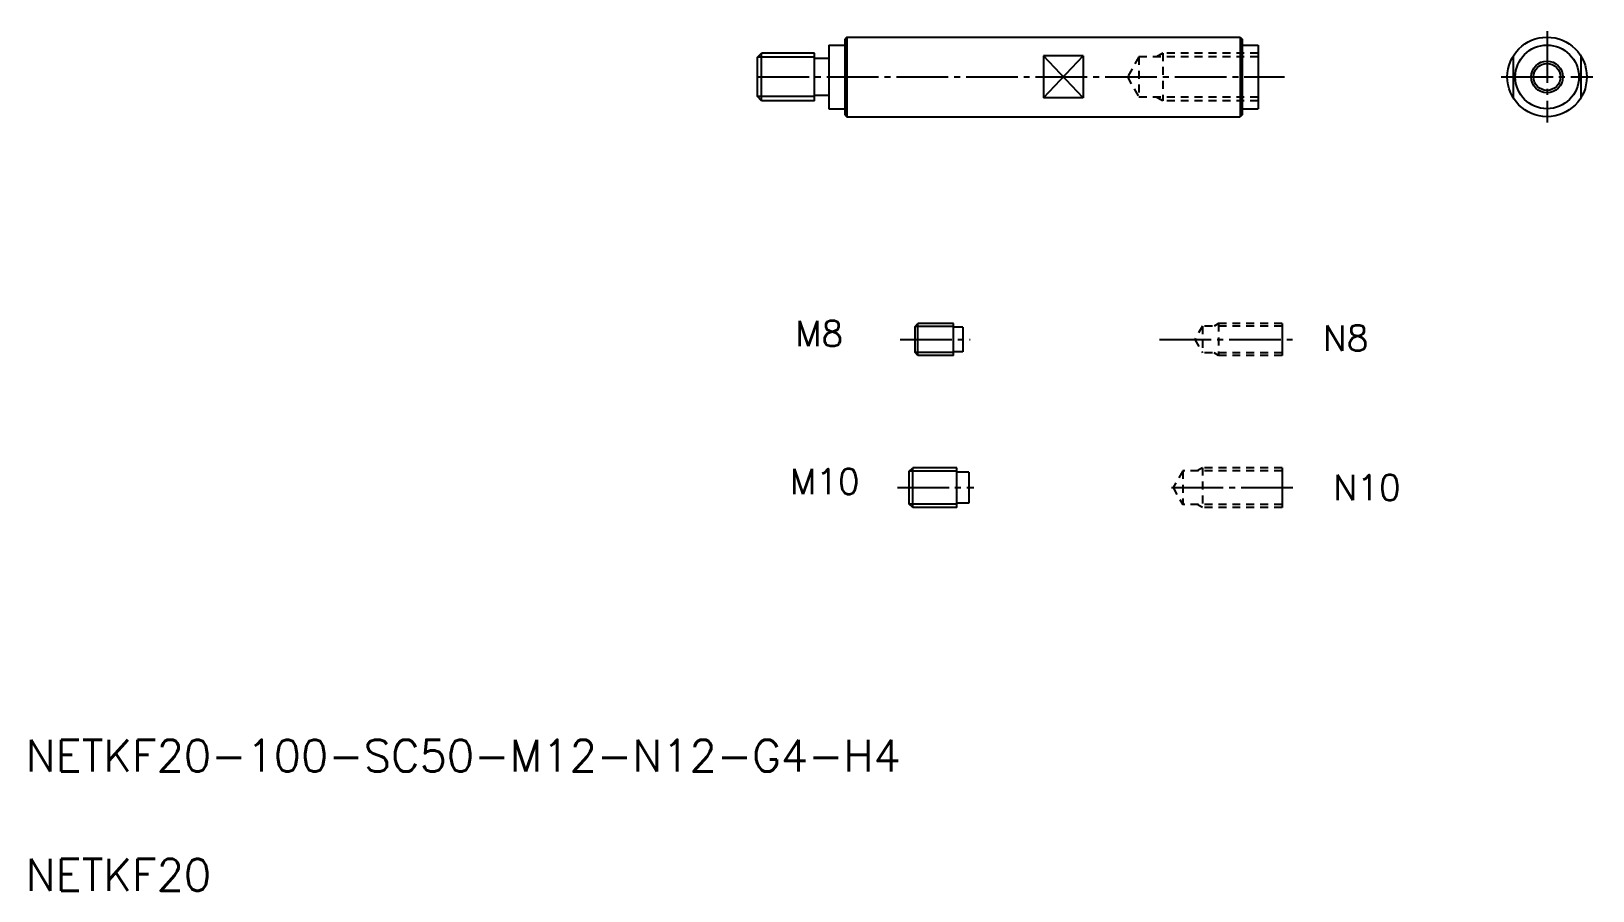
# Model space of a CAD drawing. Extents: x 21 to 414, y 20 to 236.
import ezdxf

# ---------------------------------------------------------------- set-up
doc = ezdxf.new("R2010")
doc.units = 0
doc.linetypes.add('CENTER', pattern=[17.5, 13, -1.5, 1.5, -1.5])
doc.linetypes.add('DASHED', pattern=[3.5, 2, -1.5])
doc.layers.get('0').update_dxf_attribs({"linetype": 'CONTINUOUS'})
doc.layers.add('CENTER', color=1, linetype='CENTER')
doc.styles.get("Standard").update_dxf_attribs({"font": 'txt', "height": 6.4, "bigfont": 'BIGFONT'})

msp = doc.modelspace()

# ---------------------------------------------------------------- linework, layer by layer
at = {"color": 7, "linetype": 'CONTINUOUS'}
for p, q in [((222.04, 232.76), (222.04, 216.76)), ((222.04, 232.76), (226.04, 232.76)), ((226.54, 234.76), (226.04, 234.26)), ((226.04, 234.26), (226.04, 215.26)), ((226.54, 234.76), (325.54, 234.76)), ((226.54, 234.76), (226.54, 214.76)), ((325.54, 234.76), (326.04, 234.26)), ((325.54, 234.76), (325.54, 214.76)), ((326.04, 234.26), (326.04, 215.26)), ((326.04, 232.76), (330.04, 232.76)), ((330.04, 232.76), (330.04, 216.76)), ((204.04, 229.71), (205.09, 230.76)), ((204.04, 219.81), (204.04, 229.71)), ((205.09, 218.76), (205.09, 230.76)), ((218.44, 230.76), (205.09, 230.76)), ((218.44, 218.76), (218.44, 230.76)), ((222.04, 229.41), (218.44, 229.41)), ((276.04, 230.03), (276.04, 219.49)), ((286.04, 230.03), (276.04, 230.03)), ((286.04, 230.03), (286.04, 219.49)), ((222.04, 220.11), (218.44, 220.11)), ((205.09, 218.76), (204.04, 219.81)), ((218.44, 218.76), (205.09, 218.76)), ((222.04, 216.76), (226.04, 216.76)), ((286.04, 219.49), (276.04, 219.49)), ((326.04, 216.76), (330.04, 216.76)), ((226.04, 215.26), (226.54, 214.76)), ((226.54, 214.76), (325.54, 214.76)), ((326.04, 215.26), (325.54, 214.76)), ((243.75, 162.01), (244.45, 162.71)), ((243.75, 155.41), (243.75, 162.01)), ((253.35, 162.71), (244.45, 162.71)), ((244.45, 154.71), (244.45, 162.71)), ((253.35, 154.71), (253.35, 162.71)), ((255.75, 161.81), (253.35, 161.81)), ((255.75, 161.81), (255.75, 155.61)), ((336.04, 162.71), (336.04, 154.71)), ((244.45, 154.71), (243.75, 155.41)), ((253.35, 154.71), (244.45, 154.71)), ((255.75, 155.61), (253.35, 155.61)), ((242.26, 125.56), (243.13, 126.44)), ((243.13, 116.44), (243.13, 126.44)), ((254.26, 126.44), (243.13, 126.44)), ((254.26, 116.44), (254.26, 126.44)), ((336.04, 126.44), (336.04, 116.44)), ((242.26, 117.31), (242.26, 125.56)), ((257.26, 125.31), (254.26, 125.31)), ((257.26, 125.31), (257.26, 117.56)), ((243.13, 116.44), (242.26, 117.31)), ((254.26, 116.44), (243.13, 116.44)), ((257.26, 117.56), (254.26, 117.56))]:
    msp.add_line(p, q, dxfattribs=at)
at = {"color": 3, "linetype": 'CONTINUOUS'}
for p, q in [((218.44, 229.71), (204.04, 229.71)), ((276.04, 219.49), (286.04, 230.03)), ((286.04, 219.49), (276.04, 230.03)), ((394.2, 230.03), (394.2, 219.49)), ((411.2, 230.03), (411.2, 219.49)), ((218.44, 219.81), (204.04, 219.81)), ((253.35, 162.01), (243.75, 162.01)), ((253.35, 155.41), (243.75, 155.41)), ((254.26, 125.56), (242.26, 125.56)), ((254.26, 117.31), (242.26, 117.31))]:
    msp.add_line(p, q, dxfattribs=at)
at = {"color": 3, "linetype": 'DASHED'}
for p, q in [((300.04, 229.82), (297.12, 224.76)), ((330.04, 229.82), (300.04, 229.82)), ((300.04, 229.82), (300.04, 219.69)), ((306.04, 230.76), (304.42, 229.82)), ((330.04, 230.76), (306.04, 230.76)), ((306.04, 230.76), (306.04, 218.76)), ((297.12, 224.76), (300.04, 219.69)), ((330.04, 219.69), (300.04, 219.69)), ((306.04, 218.76), (304.42, 219.69)), ((330.04, 218.76), (306.04, 218.76)), ((316.04, 162.08), (314.09, 158.71)), ((316.04, 162.08), (316.04, 155.33)), ((336.04, 162.08), (316.04, 162.08)), ((320.04, 162.71), (318.96, 162.08)), ((320.04, 162.71), (320.04, 154.71)), ((336.04, 162.71), (320.04, 162.71)), ((314.09, 158.71), (316.04, 155.33)), ((336.04, 155.33), (316.04, 155.33)), ((320.04, 154.71), (318.96, 155.33)), ((336.04, 154.71), (320.04, 154.71)), ((316.04, 126.44), (314.69, 125.66)), ((316.04, 126.44), (316.04, 116.44)), ((336.04, 126.44), (316.04, 126.44)), ((311.04, 125.66), (308.61, 121.44)), ((311.04, 125.66), (311.04, 117.22)), ((336.04, 125.66), (311.04, 125.66)), ((308.61, 121.44), (311.04, 117.22)), ((336.04, 117.22), (311.04, 117.22)), ((316.04, 116.44), (314.69, 117.22)), ((336.04, 116.44), (316.04, 116.44))]:
    msp.add_line(p, q, dxfattribs=at)
at = {"color": 7, "linetype": 'CONTINUOUS'}
for radius in [10, 8, 3.38]:
    msp.add_circle((402.7, 224.76), radius, dxfattribs=at)
at = {"color": 3, "linetype": 'CONTINUOUS'}
msp.add_circle((402.7, 224.76), 4, dxfattribs=at)
at = {"layer": 'CENTER', "color": 1, "linetype": 'CENTER'}
for p, q in [((402.7, 236.26), (402.7, 213.26)), ((204.04, 224.76), (336.66, 224.76)), ((391.2, 224.76), (414.2, 224.76)), ((239.94, 158.71), (257.57, 158.71)), ((305.2, 158.71), (339.04, 158.71)), ((239.26, 121.44), (258.48, 121.44)), ((308.26, 121.44), (339.04, 121.44))]:
    msp.add_line(p, q, dxfattribs=at)

# ---------------------------------------------------------------- texts
at = {"color": 7, "linetype": 'CONTINUOUS'}
for s, height, p in [('M8', 6.4, (213.57, 156.98)), ('N8', 6.4, (346.26, 155.86)), ('M10', 6.4, (212.22, 119.78)), ('N10', 6.4, (348.88, 118.26)), ('NETKF20-100-SC50-M12-N12-G4-H4', 8, (20, 50)), ('NETKF20', 8, (20, 20))]:
    msp.add_text(s, height=height, dxfattribs=at).set_placement(p)

doc.saveas('drawing.dxf')
